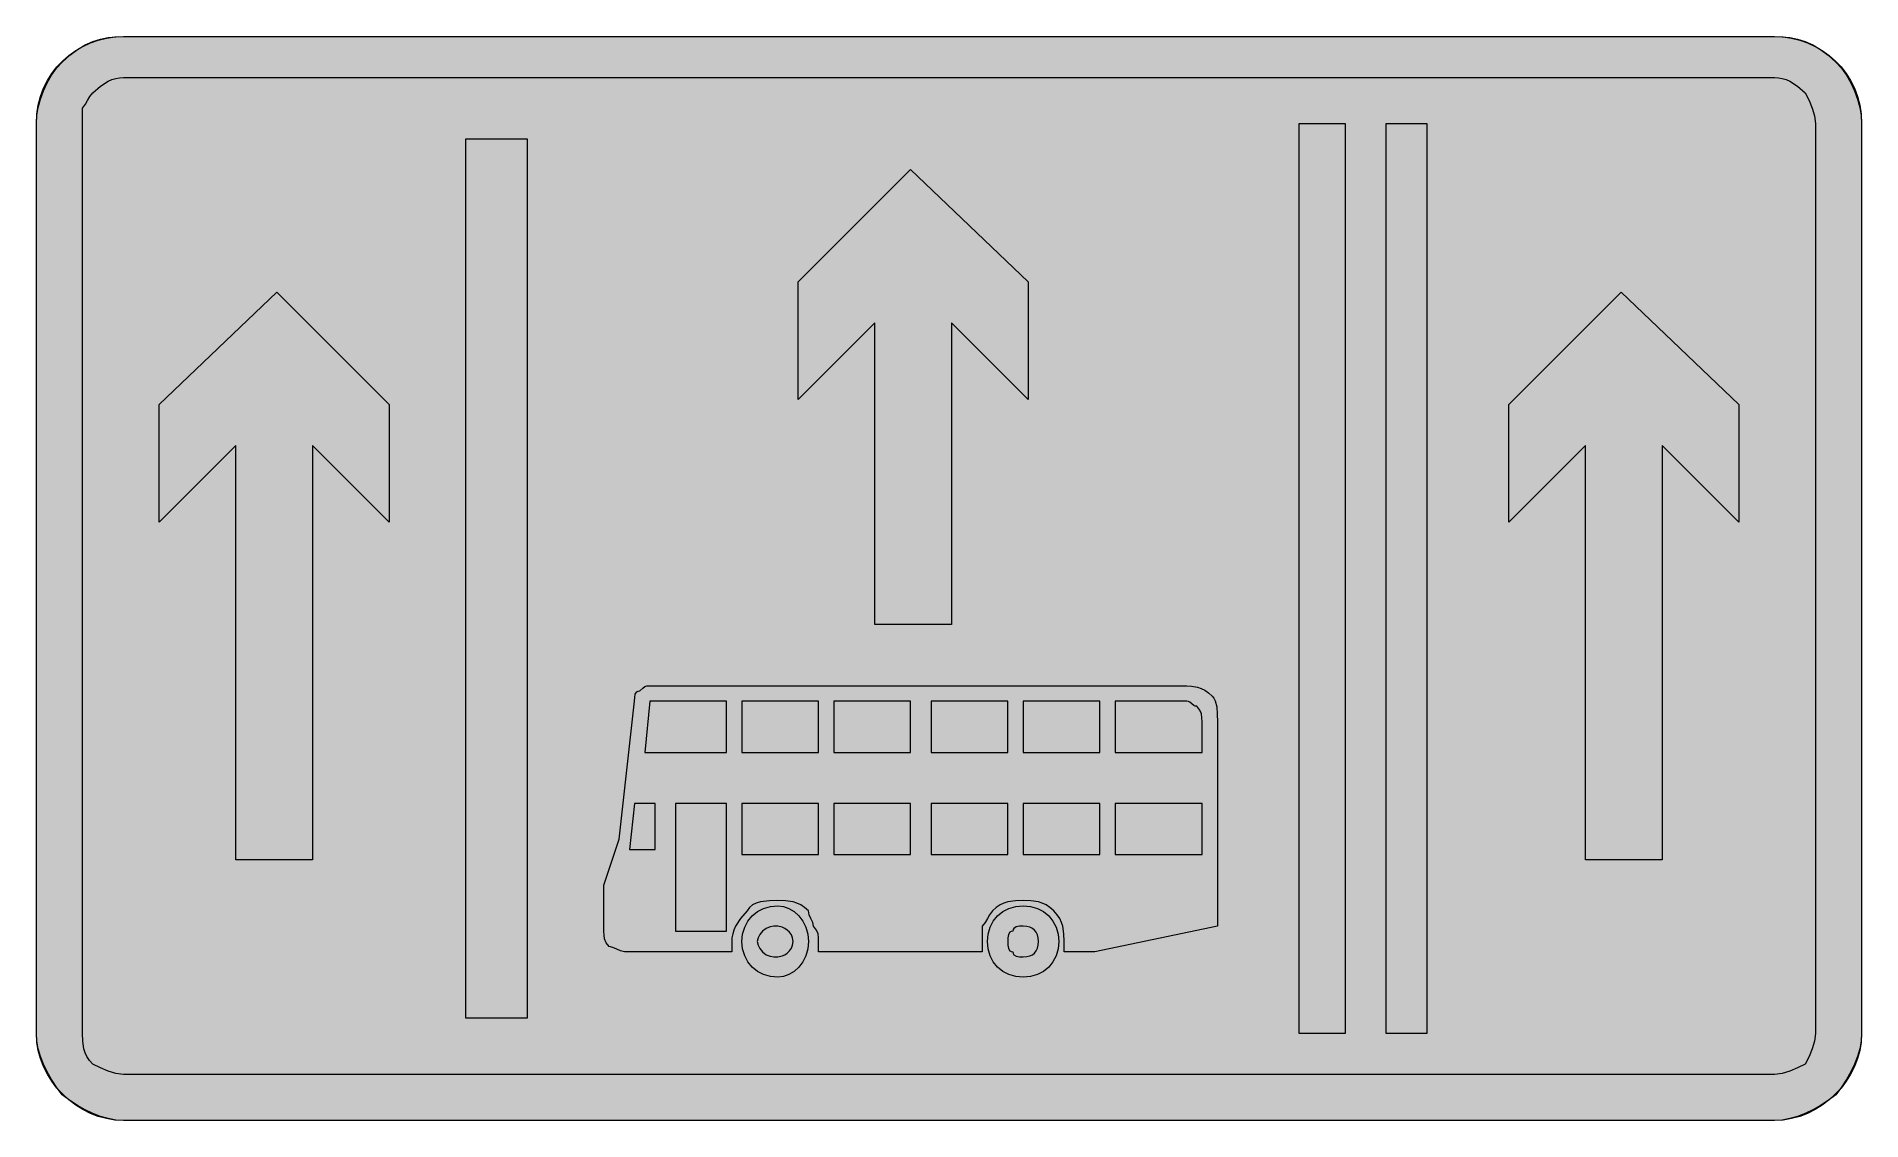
# Model space of a CAD drawing. Header units: metres. Extents: x 70 to 498, y 9 to 263.
import ezdxf

# ---------------------------------------------------------------- set-up
doc = ezdxf.new("R2010")
doc.units = ezdxf.units.M
for name, color, linetype, true_color in [('FILL_BLUE_0000FF', 7, 'Continuous', 0x0000ff), ('FILL_WHITE_FFFFFF', 7, 'Continuous', 0xffffff), ('STROKE_BLUE_0000FF', 7, 'Continuous', 0x0000ff)]:
    doc.layers.add(name, color=color, linetype=linetype, true_color=true_color)

msp = doc.modelspace()

# ---------------------------------------------------------------- hatches: boundary and pattern name
at = {"layer": 'FILL_BLUE_0000FF', "true_color": 0x0000ff}
h = msp.add_hatch(color=7, dxfattribs=at)
h.dxf.hatch_style = 1
h.paths.add_polyline_path([(477.75, 253.68), (478.65, 253.62), (479.55, 253.45), (480.45, 253.17), (481.35, 252.78), (483.15, 251.65), (484.95, 250.08), (485.83, 248.28), (486.6, 246.48), (487.14, 244.68), (487.35, 242.88), (487.35, 29.28), (487.14, 27.48), (486.6, 25.68), (485.83, 23.88), (484.95, 22.08), (483.15, 21.2), (481.35, 20.43), (479.55, 19.89), (477.75, 19.68), (90.15, 19.68), (88.35, 19.89), (86.55, 20.43), (84.75, 21.2), (82.95, 22.08), (82.16, 22.98), (81.56, 23.88), (81.14, 24.78), (80.85, 25.68), (80.59, 27.48), (80.55, 29.28), (80.55, 242.88), (80.55, 246.48), (81.26, 247.38), (81.75, 248.28), (82.24, 249.18), (82.95, 250.08), (84.75, 251.65), (86.55, 252.78), (87.45, 253.17), (88.35, 253.45), (89.25, 253.62), (90.15, 253.68), (477.75, 253.68)])
at = {"layer": 'FILL_WHITE_FFFFFF', "true_color": 0xffffff}
h = msp.add_hatch(color=7, dxfattribs=at)
h.dxf.hatch_style = 1
h.paths.add_polyline_path([(88.35, 8.99), (86.55, 9.31), (84.75, 9.83), (82.95, 10.53), (81.15, 11.4), (79.35, 12.42), (77.55, 13.59), (75.75, 14.88), (74.46, 16.68), (73.29, 18.48), (72.27, 20.28), (71.4, 22.08), (70.7, 23.88), (70.18, 25.68), (69.86, 27.48), (69.75, 29.28), (69.75, 242.88), (69.86, 244.73), (70.18, 246.65), (70.7, 248.6), (71.4, 250.53), (72.27, 252.41), (73.29, 254.19), (74.46, 255.82), (75.75, 257.28), (77.55, 258.92), (79.35, 260.24), (81.15, 261.29), (82.95, 262.08), (84.75, 262.65), (86.55, 263.02), (88.35, 263.22), (90.15, 263.28), (477.75, 263.28), (479.55, 263.22), (481.35, 263.02), (483.15, 262.65), (484.95, 262.08), (486.75, 261.29), (488.55, 260.24), (490.35, 258.92), (492.15, 257.28), (493.44, 255.82), (494.61, 254.19), (495.63, 252.41), (496.5, 250.53), (497.2, 248.6), (497.72, 246.65), (498.04, 244.73), (498.15, 242.88), (498.15, 29.28), (498.04, 27.48), (497.72, 25.68), (497.2, 23.88), (496.5, 22.08), (495.63, 20.28), (494.61, 18.48), (493.44, 16.68), (492.15, 14.88), (490.35, 13.59), (488.55, 12.42), (486.75, 11.4), (484.95, 10.53), (483.15, 9.83), (481.35, 9.31), (479.55, 8.99), (477.75, 8.88), (90.15, 8.88), (88.35, 8.99)])
h = msp.add_hatch(color=7, dxfattribs=at)
h.dxf.hatch_style = 1
h.paths.add_polyline_path([(376.95, 242.88), (376.95, 29.28), (366.15, 29.28), (366.15, 242.88), (376.95, 242.88)])
h = msp.add_hatch(color=7, dxfattribs=at)
h.dxf.hatch_style = 1
h.paths.add_polyline_path([(396.15, 242.88), (396.15, 29.28), (386.55, 29.28), (386.55, 242.88), (396.15, 242.88)])
h = msp.add_hatch(color=7, dxfattribs=at)
h.dxf.hatch_style = 1
h.paths.add_polyline_path([(184.95, 32.88), (170.55, 32.88), (170.55, 239.28), (184.95, 239.28), (184.95, 32.88)])
h = msp.add_hatch(color=7, dxfattribs=at)
h.dxf.hatch_style = 1
h.paths.add_polyline_path([(274.95, 232.08), (302.55, 205.68), (302.55, 178.08), (284.55, 196.08), (284.55, 125.28), (266.55, 125.28), (266.55, 196.08), (248.55, 178.08), (248.55, 205.68), (274.95, 232.08)])
h = msp.add_hatch(color=7, dxfattribs=at)
h.dxf.hatch_style = 1
h.paths.add_polyline_path([(126.15, 203.28), (152.55, 176.88), (152.55, 149.28), (134.55, 167.28), (134.55, 70.08), (116.55, 70.08), (116.55, 167.28), (98.55, 149.28), (98.55, 176.88), (126.15, 203.28)])
h = msp.add_hatch(color=7, dxfattribs=at)
h.dxf.hatch_style = 1
h.paths.add_polyline_path([(469.35, 149.28), (451.35, 167.28), (451.35, 70.08), (433.35, 70.08), (433.35, 167.28), (415.35, 149.28), (415.35, 176.88), (441.75, 203.28), (469.35, 176.88), (469.35, 149.28)])
h = msp.add_hatch(color=7, dxfattribs=at)
h.dxf.hatch_style = 1
h.paths.add_polyline_path([(247.35, 60.18), (245.55, 60.44), (243.75, 60.48), (241.78, 60.44), (239.7, 60.18), (238.72, 59.89), (237.84, 59.47), (237.11, 58.87), (236.55, 58.08), (234.97, 56.28), (233.85, 54.48), (233.46, 53.58), (233.17, 52.68), (233.01, 51.78), (232.95, 50.88), (232.95, 48.48), (207.75, 48.48), (206.85, 48.67), (205.95, 49.08), (205.05, 49.49), (204.15, 49.68), (203.46, 50.58), (203.1, 51.48), (202.97, 52.38), (202.95, 53.28), (202.95, 61.68), (202.95, 64.08), (206.55, 74.88), (210.15, 107.28), (210.17, 108.16), (210.3, 108.93), (210.66, 109.47), (210.95, 109.63), (211.35, 109.68), (212.06, 110.37), (212.55, 110.73), (213.04, 110.86), (213.75, 110.88), (339.75, 110.88), (340.86, 110.84), (342.3, 110.58), (343.11, 110.29), (343.97, 109.87), (344.85, 109.27), (345.75, 108.48), (346.15, 107.98), (346.44, 107.37), (346.8, 105.93), (346.93, 104.26), (346.95, 102.48), (346.95, 54.48), (318.15, 48.48), (310.95, 48.48), (310.95, 50.88), (310.91, 52.68), (310.65, 54.48), (310.36, 55.38), (309.94, 56.28), (309.34, 57.18), (308.55, 58.08), (307.65, 58.87), (306.75, 59.47), (305.85, 59.89), (304.95, 60.18), (303.15, 60.44), (301.35, 60.48), (299.55, 60.44), (297.75, 60.18), (296.85, 59.89), (295.95, 59.47), (295.05, 58.87), (294.15, 58.08), (293.44, 57.18), (292.95, 56.28), (292.46, 55.38), (291.75, 54.48), (291.75, 50.88), (291.75, 48.48), (253.35, 48.48), (253.35, 50.88), (253.33, 51.78), (253.2, 52.68), (252.84, 53.58), (252.15, 54.48), (251.96, 55.38), (251.55, 56.28), (251.14, 57.18), (250.95, 58.08), (250.05, 58.87), (249.15, 59.47), (248.25, 59.89), (247.35, 60.18)])
h.paths.add_polyline_path([(343.35, 71.28), (343.35, 83.28), (322.95, 83.28), (322.95, 71.28), (343.35, 71.28)], flags=16)
h.paths.add_polyline_path([(301.35, 71.28), (319.35, 71.28), (319.35, 83.28), (301.35, 83.28), (301.35, 71.28)], flags=16)
h.paths.add_polyline_path([(279.75, 83.28), (279.75, 71.28), (297.75, 71.28), (297.75, 83.28), (279.75, 83.28)], flags=16)
h.paths.add_polyline_path([(274.95, 83.28), (256.95, 83.28), (256.95, 71.28), (274.95, 71.28), (274.95, 83.28)], flags=16)
h.paths.add_polyline_path([(253.35, 83.28), (235.35, 83.28), (235.35, 71.28), (253.35, 71.28), (253.35, 83.28)], flags=16)
h.paths.add_polyline_path([(231.75, 53.28), (231.75, 83.28), (219.75, 83.28), (219.75, 53.28), (231.75, 53.28)], flags=16)
h.paths.add_polyline_path([(208.95, 72.48), (214.95, 72.48), (214.95, 83.28), (210.15, 83.28), (208.95, 72.48)], flags=16)
h.paths.add_polyline_path([(213.75, 107.28), (212.55, 95.28), (231.75, 95.28), (231.75, 107.28), (213.75, 107.28)], flags=16)
h.paths.add_polyline_path([(253.35, 107.28), (235.35, 107.28), (235.35, 95.28), (253.35, 95.28), (253.35, 107.28)], flags=16)
h.paths.add_polyline_path([(274.95, 95.28), (274.95, 107.28), (256.95, 107.28), (256.95, 95.28), (274.95, 95.28)], flags=16)
h.paths.add_polyline_path([(279.75, 95.28), (297.75, 95.28), (297.75, 107.28), (279.75, 107.28), (279.75, 95.28)], flags=16)
h.paths.add_polyline_path([(301.35, 95.28), (319.35, 95.28), (319.35, 107.28), (301.35, 107.28), (301.35, 95.28)], flags=16)
h.paths.add_polyline_path([(343.35, 102.48), (343.33, 103.38), (343.2, 104.28), (342.84, 105.18), (342.15, 106.08), (341.75, 106.13), (341.44, 106.27), (340.95, 106.68), (340.46, 107.09), (340.15, 107.23), (339.75, 107.28), (322.95, 107.28), (322.95, 95.28), (343.35, 95.28), (343.35, 102.48)], flags=16)
h = msp.add_hatch(color=7, dxfattribs=at)
h.dxf.hatch_style = 1
h.paths.add_polyline_path([(250.33, 47.54), (249.62, 46.11), (248.7, 44.88), (247.61, 43.87), (246.39, 43.12), (245.09, 42.64), (243.75, 42.48), (242.01, 42.64), (240.41, 43.12), (238.98, 43.87), (237.75, 44.88), (236.74, 46.11), (235.99, 47.54), (235.51, 49.14), (235.35, 50.88), (235.51, 52.62), (235.99, 54.22), (236.74, 55.65), (237.75, 56.88), (238.98, 57.89), (240.41, 58.64), (242.01, 59.12), (243.75, 59.28), (245.09, 59.12), (246.39, 58.64), (247.61, 57.89), (248.7, 56.88), (249.62, 55.65), (250.33, 54.22), (250.79, 52.62), (250.95, 50.88), (250.79, 49.14), (250.33, 47.54)])
h.paths.add_polyline_path([(246.96, 52.45), (246.53, 53.07), (246, 53.58), (245.42, 53.97), (244.82, 54.25), (243.75, 54.48), (242.85, 54.46), (241.95, 54.33), (241.05, 53.97), (240.15, 53.28), (239.55, 52.53), (239.14, 51.76), (238.95, 50.88), (239.14, 50), (239.55, 49.23), (240.15, 48.48), (241.05, 47.79), (241.95, 47.43), (242.85, 47.3), (243.75, 47.28), (244.82, 47.5), (245.42, 47.79), (246, 48.18), (246.53, 48.69), (246.96, 49.3), (247.24, 50.04), (247.35, 50.88), (247.24, 51.72), (246.96, 52.45)], flags=16)
h = msp.add_hatch(color=7, dxfattribs=at)
h.dxf.hatch_style = 1
h.paths.add_polyline_path([(309.11, 47.54), (308.36, 46.11), (307.35, 44.88), (306.12, 43.87), (304.69, 43.12), (303.09, 42.64), (301.35, 42.48), (299.61, 42.64), (298.01, 43.12), (296.58, 43.87), (295.35, 44.88), (294.34, 46.11), (293.59, 47.54), (293.11, 49.14), (292.95, 50.88), (293.11, 52.62), (293.59, 54.22), (294.34, 55.65), (295.35, 56.88), (296.58, 57.89), (298.01, 58.64), (299.61, 59.12), (301.35, 59.28), (303.09, 59.12), (304.69, 58.64), (306.12, 57.89), (307.35, 56.88), (308.36, 55.65), (309.11, 54.22), (309.59, 52.62), (309.75, 50.88), (309.59, 49.14), (309.11, 47.54)])
h.paths.add_polyline_path([(304.72, 52.45), (304.44, 53.07), (304.05, 53.58), (303.54, 53.97), (302.92, 54.25), (302.19, 54.42), (301.35, 54.48), (300.47, 54.46), (299.7, 54.33), (299.16, 53.97), (299, 53.68), (298.95, 53.28), (298.55, 53.23), (298.26, 53.07), (297.9, 52.53), (297.77, 51.76), (297.75, 50.88), (297.77, 50), (297.9, 49.23), (298.26, 48.69), (298.55, 48.53), (298.95, 48.48), (299, 48.08), (299.16, 47.79), (299.7, 47.43), (300.47, 47.3), (301.35, 47.28), (302.19, 47.34), (302.92, 47.5), (303.54, 47.79), (304.05, 48.18), (304.44, 48.69), (304.72, 49.3), (304.89, 50.04), (304.95, 50.88), (304.89, 51.72), (304.72, 52.45)], flags=16)

# ---------------------------------------------------------------- linework, layer by layer
at = {"layer": 'FILL_BLUE_0000FF', "lineweight": 0, "true_color": 0x0000ff}
msp.add_lwpolyline([(477.75, 253.68), (478.65, 253.62), (479.55, 253.45), (480.45, 253.17), (481.35, 252.78), (483.15, 251.65), (484.95, 250.08), (485.83, 248.28), (486.6, 246.48), (487.14, 244.68), (487.35, 242.88), (487.35, 29.28), (487.14, 27.48), (486.6, 25.68), (485.83, 23.88), (484.95, 22.08), (483.15, 21.2), (481.35, 20.43), (479.55, 19.89), (477.75, 19.68), (90.15, 19.68), (88.35, 19.89), (86.55, 20.43), (84.75, 21.2), (82.95, 22.08), (82.16, 22.98), (81.56, 23.88), (81.14, 24.78), (80.85, 25.68), (80.59, 27.48), (80.55, 29.28), (80.55, 242.88), (80.55, 246.48), (81.26, 247.38), (81.75, 248.28), (82.24, 249.18), (82.95, 250.08), (84.75, 251.65), (86.55, 252.78), (87.45, 253.17), (88.35, 253.45), (89.25, 253.62), (90.15, 253.68)], close=True, dxfattribs=at)
at = {"layer": 'FILL_WHITE_FFFFFF', "lineweight": 0, "true_color": 0xffffff}
for points in [[(88.35, 8.99), (86.55, 9.31), (84.75, 9.83), (82.95, 10.53), (81.15, 11.4), (79.35, 12.42), (77.55, 13.59), (75.75, 14.88), (74.46, 16.68), (73.29, 18.48), (72.27, 20.28), (71.4, 22.08), (70.7, 23.88), (70.18, 25.68), (69.86, 27.48), (69.75, 29.28), (69.75, 242.88), (69.86, 244.73), (70.18, 246.65), (70.7, 248.6), (71.4, 250.53), (72.27, 252.41), (73.29, 254.19), (74.46, 255.82), (75.75, 257.28), (77.55, 258.92), (79.35, 260.24), (81.15, 261.29), (82.95, 262.08), (84.75, 262.65), (86.55, 263.02), (88.35, 263.22), (90.15, 263.28), (477.75, 263.28), (479.55, 263.22), (481.35, 263.02), (483.15, 262.65), (484.95, 262.08), (486.75, 261.29), (488.55, 260.24), (490.35, 258.92), (492.15, 257.28), (493.44, 255.82), (494.61, 254.19), (495.63, 252.41), (496.5, 250.53), (497.2, 248.6), (497.72, 246.65), (498.04, 244.73), (498.15, 242.88), (498.15, 29.28), (498.04, 27.48), (497.72, 25.68), (497.2, 23.88), (496.5, 22.08), (495.63, 20.28), (494.61, 18.48), (493.44, 16.68), (492.15, 14.88), (490.35, 13.59), (488.55, 12.42), (486.75, 11.4), (484.95, 10.53), (483.15, 9.83), (481.35, 9.31), (479.55, 8.99), (477.75, 8.88), (90.15, 8.88)], [(376.95, 242.88), (376.95, 29.28), (366.15, 29.28), (366.15, 242.88)], [(396.15, 242.88), (396.15, 29.28), (386.55, 29.28), (386.55, 242.88)], [(184.95, 32.88), (170.55, 32.88), (170.55, 239.28), (184.95, 239.28)], [(274.95, 232.08), (302.55, 205.68), (302.55, 178.08), (284.55, 196.08), (284.55, 125.28), (266.55, 125.28), (266.55, 196.08), (248.55, 178.08), (248.55, 205.68)], [(126.15, 203.28), (152.55, 176.88), (152.55, 149.28), (134.55, 167.28), (134.55, 70.08), (116.55, 70.08), (116.55, 167.28), (98.55, 149.28), (98.55, 176.88)], [(469.35, 149.28), (451.35, 167.28), (451.35, 70.08), (433.35, 70.08), (433.35, 167.28), (415.35, 149.28), (415.35, 176.88), (441.75, 203.28), (469.35, 176.88)], [(247.35, 60.18), (245.55, 60.44), (243.75, 60.48), (241.78, 60.44), (239.7, 60.18), (238.72, 59.89), (237.84, 59.47), (237.11, 58.87), (236.55, 58.08), (234.97, 56.28), (233.85, 54.48), (233.46, 53.58), (233.17, 52.68), (233.01, 51.78), (232.95, 50.88), (232.95, 48.48), (207.75, 48.48), (206.85, 48.67), (205.95, 49.08), (205.05, 49.49), (204.15, 49.68), (203.46, 50.58), (203.1, 51.48), (202.97, 52.38), (202.95, 53.28), (202.95, 61.68), (202.95, 64.08), (206.55, 74.88), (210.15, 107.28), (210.17, 108.16), (210.3, 108.93), (210.66, 109.47), (210.95, 109.63), (211.35, 109.68), (212.06, 110.37), (212.55, 110.73), (213.04, 110.86), (213.75, 110.88), (339.75, 110.88), (340.86, 110.84), (342.3, 110.58), (343.11, 110.29), (343.97, 109.87), (344.85, 109.27), (345.75, 108.48), (346.15, 107.98), (346.44, 107.37), (346.8, 105.93), (346.93, 104.26), (346.95, 102.48), (346.95, 54.48), (318.15, 48.48), (310.95, 48.48), (310.95, 50.88), (310.91, 52.68), (310.65, 54.48), (310.36, 55.38), (309.94, 56.28), (309.34, 57.18), (308.55, 58.08), (307.65, 58.87), (306.75, 59.47), (305.85, 59.89), (304.95, 60.18), (303.15, 60.44), (301.35, 60.48), (299.55, 60.44), (297.75, 60.18), (296.85, 59.89), (295.95, 59.47), (295.05, 58.87), (294.15, 58.08), (293.44, 57.18), (292.95, 56.28), (292.46, 55.38), (291.75, 54.48), (291.75, 50.88), (291.75, 48.48), (253.35, 48.48), (253.35, 50.88), (253.33, 51.78), (253.2, 52.68), (252.84, 53.58), (252.15, 54.48), (251.96, 55.38), (251.55, 56.28), (251.14, 57.18), (250.95, 58.08), (250.05, 58.87), (249.15, 59.47), (248.25, 59.89)], [(213.75, 107.28), (212.55, 95.28), (231.75, 95.28), (231.75, 107.28)], [(253.35, 107.28), (235.35, 107.28), (235.35, 95.28), (253.35, 95.28)], [(274.95, 95.28), (274.95, 107.28), (256.95, 107.28), (256.95, 95.28)], [(279.75, 95.28), (297.75, 95.28), (297.75, 107.28), (279.75, 107.28)], [(301.35, 95.28), (319.35, 95.28), (319.35, 107.28), (301.35, 107.28)], [(343.35, 102.48), (343.33, 103.38), (343.2, 104.28), (342.84, 105.18), (342.15, 106.08), (341.75, 106.13), (341.44, 106.27), (340.95, 106.68), (340.46, 107.09), (340.15, 107.23), (339.75, 107.28), (322.95, 107.28), (322.95, 95.28), (343.35, 95.28)], [(208.95, 72.48), (214.95, 72.48), (214.95, 83.28), (210.15, 83.28)], [(231.75, 53.28), (231.75, 83.28), (219.75, 83.28), (219.75, 53.28)], [(253.35, 83.28), (235.35, 83.28), (235.35, 71.28), (253.35, 71.28)], [(274.95, 83.28), (256.95, 83.28), (256.95, 71.28), (274.95, 71.28)], [(279.75, 83.28), (279.75, 71.28), (297.75, 71.28), (297.75, 83.28)], [(301.35, 71.28), (319.35, 71.28), (319.35, 83.28), (301.35, 83.28)], [(343.35, 71.28), (343.35, 83.28), (322.95, 83.28), (322.95, 71.28)], [(250.33, 47.54), (249.62, 46.11), (248.7, 44.88), (247.61, 43.87), (246.39, 43.12), (245.09, 42.64), (243.75, 42.48), (242.01, 42.64), (240.41, 43.12), (238.98, 43.87), (237.75, 44.88), (236.74, 46.11), (235.99, 47.54), (235.51, 49.14), (235.35, 50.88), (235.51, 52.62), (235.99, 54.22), (236.74, 55.65), (237.75, 56.88), (238.98, 57.89), (240.41, 58.64), (242.01, 59.12), (243.75, 59.28), (245.09, 59.12), (246.39, 58.64), (247.61, 57.89), (248.7, 56.88), (249.62, 55.65), (250.33, 54.22), (250.79, 52.62), (250.95, 50.88), (250.79, 49.14)], [(309.11, 47.54), (308.36, 46.11), (307.35, 44.88), (306.12, 43.87), (304.69, 43.12), (303.09, 42.64), (301.35, 42.48), (299.61, 42.64), (298.01, 43.12), (296.58, 43.87), (295.35, 44.88), (294.34, 46.11), (293.59, 47.54), (293.11, 49.14), (292.95, 50.88), (293.11, 52.62), (293.59, 54.22), (294.34, 55.65), (295.35, 56.88), (296.58, 57.89), (298.01, 58.64), (299.61, 59.12), (301.35, 59.28), (303.09, 59.12), (304.69, 58.64), (306.12, 57.89), (307.35, 56.88), (308.36, 55.65), (309.11, 54.22), (309.59, 52.62), (309.75, 50.88), (309.59, 49.14)], [(246.96, 52.45), (246.53, 53.07), (246, 53.58), (245.42, 53.97), (244.82, 54.25), (243.75, 54.48), (242.85, 54.46), (241.95, 54.33), (241.05, 53.97), (240.15, 53.28), (239.55, 52.53), (239.14, 51.76), (238.95, 50.88), (239.14, 50), (239.55, 49.23), (240.15, 48.48), (241.05, 47.79), (241.95, 47.43), (242.85, 47.3), (243.75, 47.28), (244.82, 47.5), (245.42, 47.79), (246, 48.18), (246.53, 48.69), (246.96, 49.3), (247.24, 50.04), (247.35, 50.88), (247.24, 51.72)], [(304.72, 52.45), (304.44, 53.07), (304.05, 53.58), (303.54, 53.97), (302.92, 54.25), (302.19, 54.42), (301.35, 54.48), (300.47, 54.46), (299.7, 54.33), (299.16, 53.97), (299, 53.68), (298.95, 53.28), (298.55, 53.23), (298.26, 53.07), (297.9, 52.53), (297.77, 51.76), (297.75, 50.88), (297.77, 50), (297.9, 49.23), (298.26, 48.69), (298.55, 48.53), (298.95, 48.48), (299, 48.08), (299.16, 47.79), (299.7, 47.43), (300.47, 47.3), (301.35, 47.28), (302.19, 47.34), (302.92, 47.5), (303.54, 47.79), (304.05, 48.18), (304.44, 48.69), (304.72, 49.3), (304.89, 50.04), (304.95, 50.88), (304.89, 51.72)]]:
    msp.add_lwpolyline(points, close=True, dxfattribs=at)
at = {"layer": 'STROKE_BLUE_0000FF', "lineweight": 0, "true_color": 0x0000ff}
msp.add_lwpolyline([(498.15, 242.88), (498.15, 29.28), (498.04, 27.27), (497.72, 25.3), (497.19, 23.39), (496.48, 21.54), (495.59, 19.76), (494.54, 18.08), (493.34, 16.5), (492, 15.03), (490.53, 13.69), (488.95, 12.49), (487.27, 11.44), (485.49, 10.55), (483.64, 9.84), (481.73, 9.31), (479.76, 8.99), (477.75, 8.88), (90.15, 8.88), (88.14, 8.99), (86.17, 9.31), (84.26, 9.84), (82.41, 10.55), (80.63, 11.44), (78.95, 12.49), (77.37, 13.69), (75.9, 15.03), (74.56, 16.5), (73.36, 18.08), (72.31, 19.76), (71.42, 21.54), (70.71, 23.39), (70.18, 25.3), (69.86, 27.27), (69.75, 29.28), (69.75, 242.88), (69.86, 245.09), (70.18, 247.2), (70.71, 249.22), (71.42, 251.13), (72.31, 252.93), (73.36, 254.61), (74.56, 256.16), (75.9, 257.58), (77.37, 258.86), (78.95, 259.99), (80.63, 260.97), (82.41, 261.78), (84.26, 262.43), (86.17, 262.9), (88.14, 263.18), (90.15, 263.28), (477.75, 263.28), (479.76, 263.18), (481.73, 262.9), (483.64, 262.43), (485.49, 261.78), (487.27, 260.97), (488.95, 259.99), (490.53, 258.86), (492, 257.58), (493.34, 256.16), (494.54, 254.61), (495.59, 252.93), (496.48, 251.13), (497.19, 249.22), (497.72, 247.2), (498.04, 245.09), (498.15, 242.88)], dxfattribs=at)

doc.saveas('drawing.dxf')
